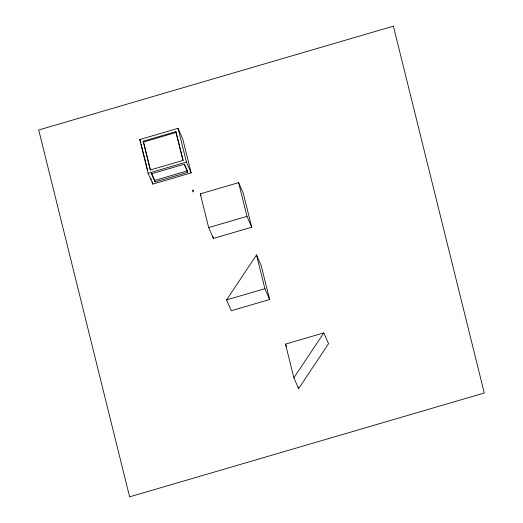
<?xml version="1.0" encoding="UTF-8"?>
<svg xmlns="http://www.w3.org/2000/svg" width="523" height="523" viewBox="0 0 523 523"><rect width="100%" height="100%" fill="white"/><g stroke="black" fill="none" stroke-linecap="round" stroke-linejoin="round"><path stroke-width="0.78" d="M192.386 191.536L192.569 189.98L193.536 190.444L193.36 192.006M226.577 299.908L256.531 254.956L261.258 265.776L269.62 299.516L231.303 310.727L226.577 299.908L264.893 288.689L269.62 299.516M293.867 377.848L323.822 332.896L328.549 343.716L298.594 388.667L293.867 377.848L285.512 344.114L323.822 332.896M139.746 139.543L178.055 128.325L182.789 139.151L191.143 172.884L152.834 184.103L148.101 173.276L139.746 139.543L141.007 142.433M175.852 131.633L182.985 160.404L150.304 169.975L143.178 141.203L175.852 131.633L183.148 160.437M143.178 141.203L143.531 142.014L176.212 132.443M148.101 173.276L186.417 162.065L191.143 172.884M151.467 173.054L154.69 180.435L187.365 170.864L187.737 172.355L155.056 181.919L151.513 173.806L184.188 164.242L187.737 172.355M200.309 193.863L238.619 182.651L243.345 193.471L251.707 227.204L213.391 238.423L208.664 227.597L200.309 193.863L200.937 195.308M208.664 227.597L246.974 216.385L251.707 227.204M285.512 344.114L286.46 346.278M184.462 164.229L187.365 170.864M150.657 178.055L151.304 179.526M298.208 387.098L298.594 388.667M238.619 182.651L246.974 216.385M256.531 254.956L264.893 288.689M212.809 236.069L213.391 238.423M178.055 128.325L186.417 162.065M154.69 180.435L155.056 181.919M143.531 142.014L150.467 170.008M152.245 181.749L152.834 184.103M141.145 144.158L147.695 170.596M393.388 26.15L38.728 129.992L129.612 496.85L484.272 393.008L393.388 26.15"/></g></svg>
